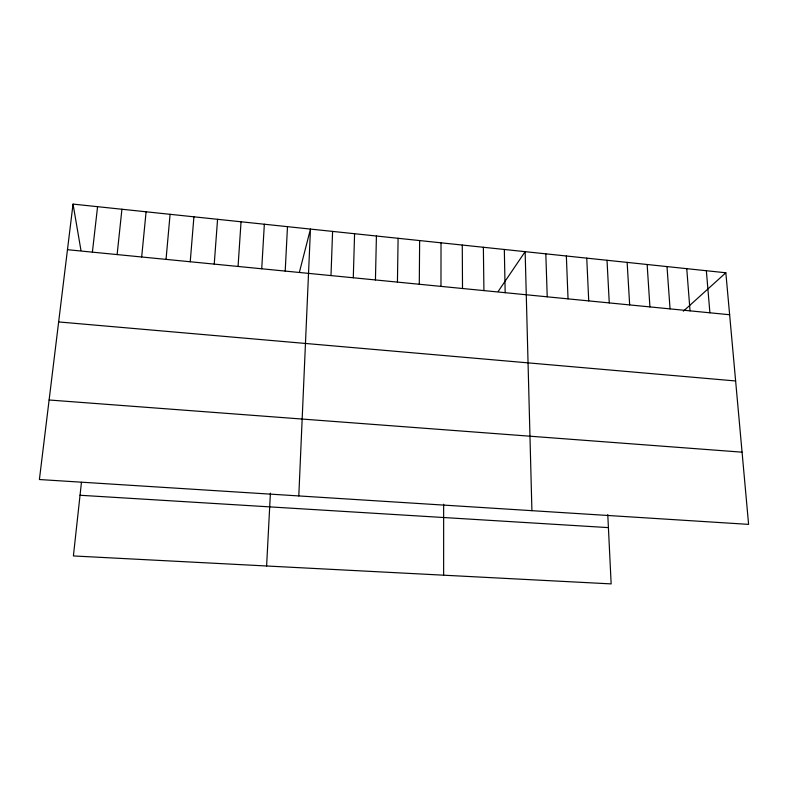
<?xml version="1.0" encoding="UTF-8"?>
<svg xmlns="http://www.w3.org/2000/svg" width="788" height="788" viewBox="0 0 788 788"><rect width="100%" height="100%" fill="white"/><g stroke="black" fill="none" stroke-linecap="round" stroke-linejoin="round"><path stroke-width="1.18" d="M440.975 286.389L441.024 242.812M443.634 575.191L443.644 504.202M419.285 284.261L419.64 240.567M397.438 282.114L398.098 238.301M375.443 279.947L376.418 236.016M353.29 277.77L354.58 233.721M330.99 275.583L332.595 231.406M298.8 495.928L310.462 229.072L299.519 271.791M285.207 271.092L287.482 226.658M266.61 565.991L270.412 493.13M261.724 268.777L264.344 224.225M238.065 266.452L241.039 221.773M214.237 264.118L217.567 219.3M190.233 261.754L193.917 216.818M166.041 259.38L170.09 214.306M141.673 256.986L146.095 211.785M117.126 254.573L121.923 209.244M81.45 482.335L73.402 555.944L611.153 583.898L607.775 514.603M92.393 252.15L97.574 206.683M73.038 204.102L39.4 479.528L748.6 524.375L725.837 272.776L73.038 204.102L80.947 250.288M498.262 291.333L525.143 251.658L531.91 510.673M683.344 311.191L725.837 272.776M80.031 495.258L608.405 527.615M49.112 399.999L742.069 452.174M58.647 321.937L735.628 380.968M67.463 249.697L729.629 314.737M706.353 270.727L709.899 312.806M686.752 268.669L690.042 310.856M667.012 266.59L670.046 308.886M647.145 264.502L649.923 306.906M627.149 262.394L629.661 304.917M607.016 260.276L609.262 302.917M586.755 258.149L588.725 300.898M566.355 256.001L568.04 298.869M545.818 253.834L547.227 296.82M504.33 249.471L505.167 292.693M483.369 247.265L483.921 290.605M462.27 245.048L462.517 288.506"/></g></svg>
